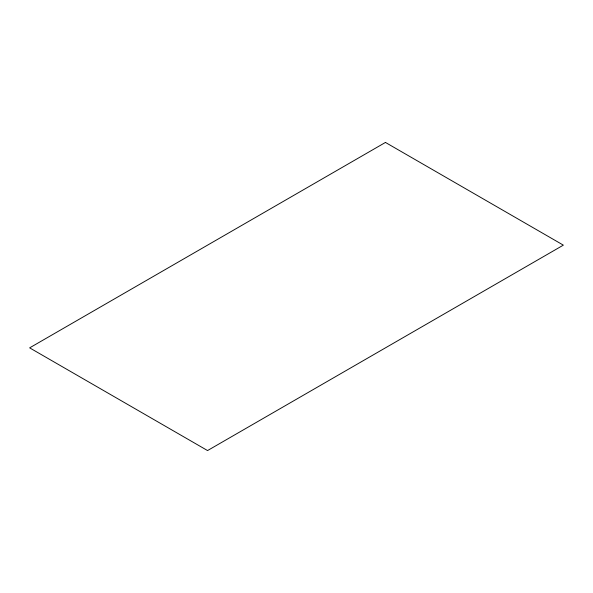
<?xml version="1.0" encoding="UTF-8"?>
<svg xmlns="http://www.w3.org/2000/svg" width="593" height="593" viewBox="0 0 593 593"><rect width="100%" height="100%" fill="white"/><g stroke="black" fill="none" stroke-linecap="round" stroke-linejoin="round"><path stroke-width="0.89" d="M385.45 142.439L29.65 347.854L207.55 450.561L563.35 245.146L385.45 142.439"/></g></svg>
